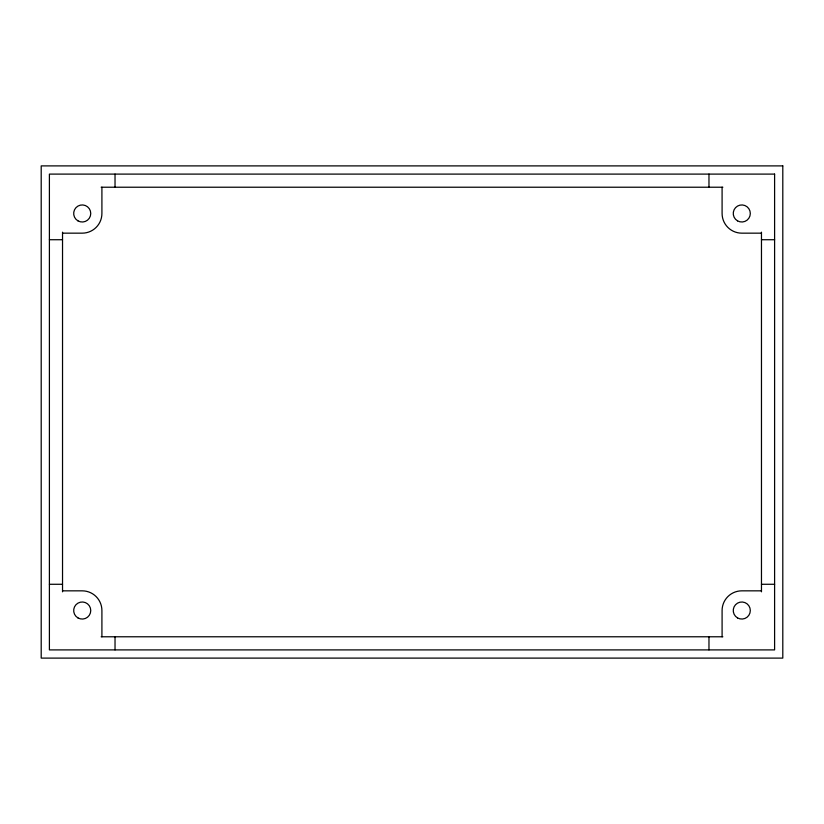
<?xml version="1.0" encoding="UTF-8"?>
<svg xmlns="http://www.w3.org/2000/svg" width="824" height="824" viewBox="0 0 824 824"><rect width="100%" height="100%" fill="white"/><g stroke="black" fill="none" stroke-linecap="round" stroke-linejoin="round"><path stroke-width="1.24" d="M101.146 187.223L722.854 187.223M62.531 233.161L82.215 233.161A19.694 19.694 0 0 0 101.908 213.478L101.908 187.223M761.469 233.161L741.785 233.161A19.694 19.694 0 0 1 722.092 213.478L722.092 187.223M49.399 239.722L62.531 239.722M761.469 239.722L774.601 239.722M49.399 584.278L62.531 584.278M761.469 584.278L774.601 584.278M62.531 590.839L82.215 590.839A19.694 19.694 0 0 1 101.908 610.522L101.908 636.777M761.469 590.839L741.785 590.839A19.694 19.694 0 0 0 722.092 610.522L722.092 636.777M101.146 636.777L722.854 636.777M761.469 232.183L761.469 591.817M708.97 174.101L708.97 187.223M708.97 636.777L708.97 649.899M115.03 174.101L115.03 187.223M115.03 636.777L115.03 649.899M62.531 232.183L62.531 591.817M782.8 165.892L41.2 165.892L41.2 658.108L782.8 658.108L782.8 165.892M774.601 174.101L49.399 174.101L49.399 649.899L774.601 649.899L774.601 174.101M737.521 617.918A8.528 8.528 0 0 0 750.314 610.522A8.528 8.528 0 0 0 737.521 603.137A8.528 8.528 0 0 0 737.521 617.918M77.95 617.918A8.528 8.528 0 0 0 90.753 610.522A8.528 8.528 0 0 0 77.95 603.137A8.528 8.528 0 0 0 77.95 617.918M77.95 220.863A8.528 8.528 0 0 0 90.753 213.478A8.528 8.528 0 0 0 77.95 206.082A8.528 8.528 0 0 0 77.95 220.863M737.521 220.863A8.528 8.528 0 0 0 750.314 213.478A8.528 8.528 0 0 0 737.521 206.082A8.528 8.528 0 0 0 737.521 220.863"/></g></svg>
